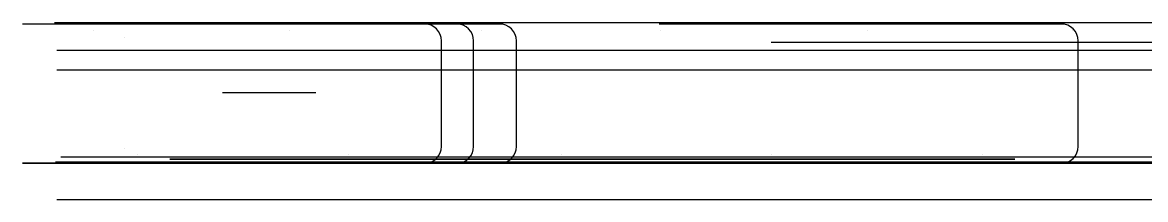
# Model space of a CAD drawing. Header units: metres. Extents: x 4 to 2154, y 0 to 166.
# Drawn here: x 4 to 1053, y 0 to 166 of the extents above; entities that cross this region are included whole.
import ezdxf

# ---------------------------------------------------------------- set-up
doc = ezdxf.new("R2010")
doc.units = ezdxf.units.M
for name, color, linetype in [('RBAR-T10-I', 2, 'Continuous'), ('RBAR-T12-D', 3, 'Continuous'), ('RBAR-T12-D1', 3, 'Continuous'), ('RBAR-T16-E', 4, 'Continuous'), ('RBAR-T16-F', 4, 'Continuous'), ('RBAR-T20-G', 5, 'Continuous'), ('RBAR-T20-J', 5, 'Continuous'), ('RBAR-T8-A', 1, 'Continuous'), ('RBAR-T8-A1', 1, 'Continuous'), ('RBAR-T8-A2', 1, 'Continuous'), ('RBAR-T8-B', 1, 'Continuous'), ('RBAR-T8-B1', 1, 'Continuous'), ('RBAR-T8-B2', 1, 'Continuous'), ('RBAR-T8-C', 1, 'Continuous'), ('RBAR-T8-H', 1, 'Continuous')]:
    doc.layers.add(name, color=color, linetype=linetype)

msp = doc.modelspace()

# ---------------------------------------------------------------- linework, layer by layer
at = {"layer": 'RBAR-T10-I'}
for points in [[(572.5, 35, 323.5), (746.7, 35, 323.5), (750.6, 35, 323.1), (754.3, 35, 322), (757.8, 35, 320.1), (760.8, 35, 317.7), (763.2, 35, 314.6), (765.1, 35, 311.2), (766.2, 35, 307.5), (766.6, 35, 303.6), (766.6, 35, 19.9), (766.2, 35, 16), (765.1, 35, 12.3), (763.2, 35, 8.8), (760.8, 35, 5.8), (757.8, 35, 3.4), (754.3, 35, 1.5), (750.6, 35, 0.4), (746.7, 35, 0), (54.9, 35, 0), (51, 35, 0.4), (47.3, 35, 1.5), (43.8, 35, 3.4), (40.8, 35, 5.8), (38.4, 35, 8.8), (36.5, 35, 12.3), (35.4, 35, 16), (35, 35, 19.9), (35, 35, 283.7), (35.4, 35, 287.6), (36.5, 35, 291.3), (38.4, 35, 294.7), (40.8, 35, 297.8), (43.8, 35, 300.2), (47.3, 35, 302.1), (51, 35, 303.2), (54.9, 35, 303.6), (766.6, 35, 303.6)], [(572.5, 35, 323.5), (746.7, 35, 323.5), (750.6, 35, 323.1), (754.3, 35, 322), (757.8, 35, 320.1), (760.8, 35, 317.7), (763.2, 35, 314.6), (765.1, 35, 311.2), (766.2, 35, 307.5), (766.6, 35, 303.6), (766.6, 35, 19.9), (766.2, 35, 16), (765.1, 35, 12.3), (763.2, 35, 8.8), (760.8, 35, 5.8), (757.8, 35, 3.4), (754.3, 35, 1.5), (750.6, 35, 0.4), (746.7, 35, 0), (54.9, 35, 0), (51, 35, 0.4), (47.3, 35, 1.5), (43.8, 35, 3.4), (40.8, 35, 5.8), (38.4, 35, 8.8), (36.5, 35, 12.3), (35.4, 35, 16), (35, 35, 19.9), (35, 35, 283.7), (35.4, 35, 287.6), (36.5, 35, 291.3), (38.4, 35, 294.7), (40.8, 35, 297.8), (43.8, 35, 300.2), (47.3, 35, 302.1), (51, 35, 303.2), (54.9, 35, 303.6), (766.6, 35, 303.6)], [(1231.5, 35, 4485), (539.7, 35, 4485), (535.8, 35, 4485.4), (532.1, 35, 4486.5), (528.6, 35, 4488.4), (525.6, 35, 4490.8), (523.2, 35, 4493.8), (521.3, 35, 4497.3), (520.2, 35, 4501), (519.8, 35, 4504.9), (519.8, 35, 4768.7), (520.2, 35, 4772.6), (521.3, 35, 4776.3), (523.2, 35, 4779.7), (525.6, 35, 4782.8), (528.6, 35, 4785.2), (532.1, 35, 4787.1), (535.8, 35, 4788.2), (539.7, 35, 4788.6), (1251.4, 35, 4788.6)]]:
    msp.add_polyline3d(points, dxfattribs=at)
at = {"layer": 'RBAR-T12-D'}
for points in [[(243.5, 121.7, 0), (2118.5, 121.7, 0)], [(36, 0, 0), (1911, 0, 0)], [(36, 0, 0), (1911, 0, 0)]]:
    msp.add_polyline3d(points, dxfattribs=at)
at = {"layer": 'RBAR-T12-D1'}
for points in [[(36, 140, 0), (2011, 140, 0)], [(36, 121.7, 0), (2011, 121.7, 0)]]:
    msp.add_polyline3d(points, dxfattribs=at)
at = {"layer": 'RBAR-T16-E'}
for points in [[(99, 152, 38), (99, 152, 5038)], [(99, 48.2, 38), (99, 48.2, 5038)]]:
    msp.add_polyline3d(points, dxfattribs=at)
at = {"layer": 'RBAR-T16-F'}
msp.add_polyline3d([(141.6, 38, 0), (899.4, 38, 0), (905.6, 38, 0.6), (911.6, 38, 2.4), (917.1, 38, 5.4), (921.9, 38, 9.3), (925.9, 38, 14.2), (928.9, 38, 19.7), (930.7, 38, 25.7), (931.3, 38, 31.9), (931.3, 38, 1941.3), (930.7, 38, 1947.5), (928.9, 38, 1953.5), (925.9, 38, 1959), (921.9, 38, 1963.9), (917.1, 38, 1967.8), (911.6, 38, 1970.8), (905.6, 38, 1972.6), (899.4, 38, 1973.2), (141.6, 38, 1973.2)], dxfattribs=at)
at = {"layer": 'RBAR-T20-G'}
msp.add_polyline3d([(40, 40, 0), (2065, 40, 0)], dxfattribs=at)
msp.add_polyline3d([(40, 40, 0), (2065, 40, 0)], dxfattribs=at)
msp.add_polyline3d([(40, 40, 0), (2065, 40, 0)], dxfattribs=at)
at = {"layer": 'RBAR-T20-J'}
for points in [[(278.3, 100, -991.9), (278.3, 100, 145.2), (277.9, 100, 152.3), (276.8, 100, 159.4), (275, 100, 166.3), (194, 100, 423.1), (192.2, 100, 430), (191.2, 100, 437.1), (190.8, 100, 444.2), (190.8, 100, 5095)], [(278.3, 100, 0), (278.3, 100, 1137.1), (277.9, 100, 1144.2), (276.8, 100, 1151.3), (275, 100, 1158.2), (194, 100, 1415), (192.2, 100, 1421.9), (191.2, 100, 1429), (190.8, 100, 1436.1), (190.8, 100, 6086.9)]]:
    msp.add_polyline3d(points, dxfattribs=at)
at = {"layer": 'RBAR-T8-A'}
msp.add_polyline3d([(34, 34, 0), (2109, 34, 0)], dxfattribs=at)
msp.add_polyline3d([(34, 34, 0), (2109, 34, 0)], dxfattribs=at)
msp.add_polyline3d([(34, 34, 0), (2109, 34, 0)], dxfattribs=at)
msp.add_polyline3d([(34, 34, 0), (2109, 34, 0)], dxfattribs=at)
msp.add_polyline3d([(34, 34, 0), (2109, 34, 0)], dxfattribs=at)
msp.add_polyline3d([(34, 34, 0), (2109, 34, 0)], dxfattribs=at)
msp.add_polyline3d([(34, 34, 0), (2109, 34, 0)], dxfattribs=at)
msp.add_polyline3d([(34, 34, 0), (2109, 34, 0)], dxfattribs=at)
msp.add_polyline3d([(34, 34, 0), (2109, 34, 0)], dxfattribs=at)
msp.add_polyline3d([(34, 34, 0), (2109, 34, 0)], dxfattribs=at)
msp.add_polyline3d([(34, 34, 0), (2109, 34, 0)], dxfattribs=at)
msp.add_polyline3d([(34, 34, 0), (2109, 34, 0)], dxfattribs=at)
msp.add_polyline3d([(34, 34, 0), (2109, 34, 0)], dxfattribs=at)
msp.add_polyline3d([(34, 34, 0), (2109, 34, 0)], dxfattribs=at)
msp.add_polyline3d([(34, 34, 0), (2109, 34, 0)], dxfattribs=at)
msp.add_polyline3d([(34, 34, 0), (2109, 34, 0)], dxfattribs=at)
msp.add_polyline3d([(34, 34, 0), (2109, 34, 0)], dxfattribs=at)
msp.add_polyline3d([(34, 34, 0), (2109, 34, 0)], dxfattribs=at)
msp.add_polyline3d([(34, 34, 0), (2109, 34, 0)], dxfattribs=at)
msp.add_polyline3d([(34, 34, 0), (2109, 34, 0)], dxfattribs=at)
msp.add_polyline3d([(34, 34, 0), (2109, 34, 0)], dxfattribs=at)
msp.add_polyline3d([(34, 34, 0), (2109, 34, 0)], dxfattribs=at)
msp.add_polyline3d([(34, 34, 0), (2109, 34, 0)], dxfattribs=at)
msp.add_polyline3d([(34, 34, 0), (2109, 34, 0)], dxfattribs=at)
msp.add_polyline3d([(34, 34, 0), (2109, 34, 0)], dxfattribs=at)
msp.add_polyline3d([(34, 34, 0), (2109, 34, 0)], dxfattribs=at)
msp.add_polyline3d([(34, 34, 0), (2109, 34, 0)], dxfattribs=at)
msp.add_polyline3d([(34, 34, 0), (2109, 34, 0)], dxfattribs=at)
msp.add_polyline3d([(34, 34, 0), (2109, 34, 0)], dxfattribs=at)
msp.add_polyline3d([(34, 34, 0), (2109, 34, 0)], dxfattribs=at)
at = {"layer": 'RBAR-T8-A1'}
msp.add_polyline3d([(34, 166, 0), (2134, 166, 0)], dxfattribs=at)
msp.add_polyline3d([(34, 166, 0), (2134, 166, 0)], dxfattribs=at)
msp.add_polyline3d([(34, 166, 0), (2134, 166, 0)], dxfattribs=at)
msp.add_polyline3d([(34, 166, 0), (2134, 166, 0)], dxfattribs=at)
msp.add_polyline3d([(34, 166, 0), (2134, 166, 0)], dxfattribs=at)
msp.add_polyline3d([(34, 166, 0), (2134, 166, 0)], dxfattribs=at)
msp.add_polyline3d([(34, 166, 0), (2134, 166, 0)], dxfattribs=at)
msp.add_polyline3d([(34, 166, 0), (2134, 166, 0)], dxfattribs=at)
msp.add_polyline3d([(34, 166, 0), (2134, 166, 0)], dxfattribs=at)
msp.add_polyline3d([(34, 166, 0), (2134, 166, 0)], dxfattribs=at)
msp.add_polyline3d([(34, 166, 0), (2134, 166, 0)], dxfattribs=at)
msp.add_polyline3d([(34, 166, 0), (2134, 166, 0)], dxfattribs=at)
msp.add_polyline3d([(34, 166, 0), (2134, 166, 0)], dxfattribs=at)
msp.add_polyline3d([(34, 166, 0), (2134, 166, 0)], dxfattribs=at)
msp.add_polyline3d([(34, 166, 0), (2134, 166, 0)], dxfattribs=at)
msp.add_polyline3d([(34, 166, 0), (2134, 166, 0)], dxfattribs=at)
msp.add_polyline3d([(34, 166, 0), (2134, 166, 0)], dxfattribs=at)
msp.add_polyline3d([(34, 166, 0), (2134, 166, 0)], dxfattribs=at)
msp.add_polyline3d([(34, 166, 0), (2134, 166, 0)], dxfattribs=at)
msp.add_polyline3d([(34, 166, 0), (2134, 166, 0)], dxfattribs=at)
msp.add_polyline3d([(34, 166, 0), (2134, 166, 0)], dxfattribs=at)
msp.add_polyline3d([(34, 166, 0), (2134, 166, 0)], dxfattribs=at)
msp.add_polyline3d([(34, 166, 0), (2134, 166, 0)], dxfattribs=at)
msp.add_polyline3d([(34, 166, 0), (2134, 166, 0)], dxfattribs=at)
msp.add_polyline3d([(34, 166, 0), (2134, 166, 0)], dxfattribs=at)
msp.add_polyline3d([(34, 166, 0), (2134, 166, 0)], dxfattribs=at)
msp.add_polyline3d([(34, 166, 0), (2134, 166, 0)], dxfattribs=at)
msp.add_polyline3d([(34, 166, 0), (2134, 166, 0)], dxfattribs=at)
msp.add_polyline3d([(34, 166, 0), (2134, 166, 0)], dxfattribs=at)
msp.add_polyline3d([(34, 166, 0), (2134, 166, 0)], dxfattribs=at)
at = {"layer": 'RBAR-T8-A2'}
for points in [[(70, 158, 34), (70, 158, 5034)], [(253.1, 158, 34), (253.1, 158, 5034)], [(432.5, 158, 34), (432.5, 158, 5034)], [(600.6, 158, 34), (600.6, 158, 5034)], [(793.7, 158, 34), (793.7, 158, 5034)], [(985.6, 158, 34), (985.6, 158, 5034)], [(111.3, 42, 34), (111.3, 42, 5034)], [(308.7, 42, 34), (308.7, 42, 5034)], [(507.6, 42, 34), (507.6, 42, 5034)], [(703.5, 42, 34), (703.5, 42, 5034)], [(900.9, 42, 34), (900.9, 42, 5034)]]:
    msp.add_polyline3d(points, dxfattribs=at)
at = {"layer": 'RBAR-T8-B'}
for points in [[(4, 34, 0), (390.5, 34, 0), (393.7, 34, 0.3), (396.8, 34, 1.2), (399.6, 34, 2.7), (402.1, 34, 4.8), (404.1, 34, 7.2), (405.6, 34, 10), (406.5, 34, 13.1), (406.8, 34, 16.3), (406.8, 34, 67.1), (406.5, 34, 70.3), (405.6, 34, 73.4), (404.1, 34, 76.2), (402.1, 34, 78.6), (399.6, 34, 80.7), (396.8, 34, 82.2), (393.7, 34, 83.1), (390.5, 34, 83.4), (4, 34, 83.4)], [(4, 34, 0), (390.5, 34, 0), (393.7, 34, 0.3), (396.8, 34, 1.2), (399.6, 34, 2.7), (402.1, 34, 4.8), (404.1, 34, 7.2), (405.6, 34, 10), (406.5, 34, 13.1), (406.8, 34, 16.3), (406.8, 34, 67.1), (406.5, 34, 70.3), (405.6, 34, 73.4), (404.1, 34, 76.2), (402.1, 34, 78.6), (399.6, 34, 80.7), (396.8, 34, 82.2), (393.7, 34, 83.1), (390.5, 34, 83.4), (4, 34, 83.4)], [(4, 34, 0), (390.5, 34, 0), (393.7, 34, 0.3), (396.8, 34, 1.2), (399.6, 34, 2.7), (402.1, 34, 4.8), (404.1, 34, 7.2), (405.6, 34, 10), (406.5, 34, 13.1), (406.8, 34, 16.3), (406.8, 34, 67.1), (406.5, 34, 70.3), (405.6, 34, 73.4), (404.1, 34, 76.2), (402.1, 34, 78.6), (399.6, 34, 80.7), (396.8, 34, 82.2), (393.7, 34, 83.1), (390.5, 34, 83.4), (4, 34, 83.4)], [(4, 34, 0), (390.5, 34, 0), (393.7, 34, 0.3), (396.8, 34, 1.2), (399.6, 34, 2.7), (402.1, 34, 4.8), (404.1, 34, 7.2), (405.6, 34, 10), (406.5, 34, 13.1), (406.8, 34, 16.3), (406.8, 34, 67.1), (406.5, 34, 70.3), (405.6, 34, 73.4), (404.1, 34, 76.2), (402.1, 34, 78.6), (399.6, 34, 80.7), (396.8, 34, 82.2), (393.7, 34, 83.1), (390.5, 34, 83.4), (4, 34, 83.4)], [(4, 34, 0), (390.5, 34, 0), (393.7, 34, 0.3), (396.8, 34, 1.2), (399.6, 34, 2.7), (402.1, 34, 4.8), (404.1, 34, 7.2), (405.6, 34, 10), (406.5, 34, 13.1), (406.8, 34, 16.3), (406.8, 34, 67.1), (406.5, 34, 70.3), (405.6, 34, 73.4), (404.1, 34, 76.2), (402.1, 34, 78.6), (399.6, 34, 80.7), (396.8, 34, 82.2), (393.7, 34, 83.1), (390.5, 34, 83.4), (4, 34, 83.4)], [(74, 34, 0), (460.5, 34, 0), (463.7, 34, 0.3), (466.8, 34, 1.2), (469.6, 34, 2.7), (472.1, 34, 4.8), (474.1, 34, 7.2), (475.6, 34, 10), (476.5, 34, 13.1), (476.8, 34, 16.3), (476.8, 34, 67.1), (476.5, 34, 70.3), (475.6, 34, 73.4), (474.1, 34, 76.2), (472.1, 34, 78.6), (469.6, 34, 80.7), (466.8, 34, 82.2), (463.7, 34, 83.1), (460.5, 34, 83.4), (74, 34, 83.4)], [(74, 34, 0), (460.5, 34, 0), (463.7, 34, 0.3), (466.8, 34, 1.2), (469.6, 34, 2.7), (472.1, 34, 4.8), (474.1, 34, 7.2), (475.6, 34, 10), (476.5, 34, 13.1), (476.8, 34, 16.3), (476.8, 34, 67.1), (476.5, 34, 70.3), (475.6, 34, 73.4), (474.1, 34, 76.2), (472.1, 34, 78.6), (469.6, 34, 80.7), (466.8, 34, 82.2), (463.7, 34, 83.1), (460.5, 34, 83.4), (74, 34, 83.4)], [(74, 34, 0), (460.5, 34, 0), (463.7, 34, 0.3), (466.8, 34, 1.2), (469.6, 34, 2.7), (472.1, 34, 4.8), (474.1, 34, 7.2), (475.6, 34, 10), (476.5, 34, 13.1), (476.8, 34, 16.3), (476.8, 34, 67.1), (476.5, 34, 70.3), (475.6, 34, 73.4), (474.1, 34, 76.2), (472.1, 34, 78.6), (469.6, 34, 80.7), (466.8, 34, 82.2), (463.7, 34, 83.1), (460.5, 34, 83.4), (74, 34, 83.4)], [(74, 34, 0), (460.5, 34, 0), (463.7, 34, 0.3), (466.8, 34, 1.2), (469.6, 34, 2.7), (472.1, 34, 4.8), (474.1, 34, 7.2), (475.6, 34, 10), (476.5, 34, 13.1), (476.8, 34, 16.3), (476.8, 34, 67.1), (476.5, 34, 70.3), (475.6, 34, 73.4), (474.1, 34, 76.2), (472.1, 34, 78.6), (469.6, 34, 80.7), (466.8, 34, 82.2), (463.7, 34, 83.1), (460.5, 34, 83.4), (74, 34, 83.4)], [(74, 34, 0), (460.5, 34, 0), (463.7, 34, 0.3), (466.8, 34, 1.2), (469.6, 34, 2.7), (472.1, 34, 4.8), (474.1, 34, 7.2), (475.6, 34, 10), (476.5, 34, 13.1), (476.8, 34, 16.3), (476.8, 34, 67.1), (476.5, 34, 70.3), (475.6, 34, 73.4), (474.1, 34, 76.2), (472.1, 34, 78.6), (469.6, 34, 80.7), (466.8, 34, 82.2), (463.7, 34, 83.1), (460.5, 34, 83.4), (74, 34, 83.4)], [(595.2, 34, 4701.2), (981.8, 34, 4701.2), (984.9, 34, 4701.5), (988, 34, 4702.5), (990.8, 34, 4704), (993.3, 34, 4706), (995.3, 34, 4708.5), (996.8, 34, 4711.3), (997.7, 34, 4714.3), (998, 34, 4717.5), (998, 34, 4768.4), (997.7, 34, 4771.5), (996.8, 34, 4774.6), (995.3, 34, 4777.4), (993.3, 34, 4779.9), (990.8, 34, 4781.9), (988, 34, 4783.4), (984.9, 34, 4784.3), (981.8, 34, 4784.6), (595.2, 34, 4784.6)]]:
    msp.add_polyline3d(points, dxfattribs=at)
at = {"layer": 'RBAR-T8-B1'}
for points in [[(703.5, 34, 4680), (1087.7, 34, 4680), (1090.8, 34.3, 4680), (1093.9, 35.2, 4680), (1096.7, 36.7, 4680), (1099.1, 38.7, 4680), (1101.1, 41.2, 4680), (1102.6, 44, 4680), (1103.6, 47, 4680), (1103.9, 50.2, 4680), (1103.9, 131.1, 4680), (1103.6, 134.2, 4680), (1102.6, 137.2, 4680), (1101.1, 140, 4680), (1099.1, 142.5, 4680), (1096.7, 144.5, 4680), (1093.9, 146, 4680), (1090.8, 146.9, 4680), (1087.7, 147.2, 4680), (703.5, 147.2, 4680)], [(886.7, 34, 34.5), (1270.9, 34, 34.5), (1274, 34.3, 34.5), (1277.1, 35.2, 34.5), (1279.9, 36.7, 34.5), (1282.3, 38.7, 34.5), (1284.3, 41.2, 34.5), (1285.8, 44, 34.5), (1286.7, 47, 34.5), (1287.1, 50.2, 34.5), (1287.1, 131.1, 34.5), (1286.7, 134.2, 34.5), (1285.8, 137.2, 34.5), (1284.3, 140, 34.5), (1282.3, 142.5, 34.5), (1279.9, 144.5, 34.5), (1277.1, 146, 34.5), (1274, 146.9, 34.5), (1270.9, 147.2, 34.5), (886.7, 147.2, 34.5)], [(900.9, 34, 4679), (1285.1, 34, 4679), (1288.3, 34.3, 4679), (1291.3, 35.2, 4679), (1294.1, 36.7, 4679), (1296.5, 38.7, 4679), (1298.6, 41.2, 4679), (1300, 44, 4679), (1301, 47, 4679), (1301.3, 50.2, 4679), (1301.3, 131.1, 4679), (1301, 134.2, 4679), (1300, 137.2, 4679), (1298.6, 140, 4679), (1296.5, 142.5, 4679), (1294.1, 144.5, 4679), (1291.3, 146, 4679), (1288.3, 146.9, 4679), (1285.1, 147.2, 4679), (900.9, 147.2, 4679)]]:
    msp.add_polyline3d(points, dxfattribs=at)
at = {"layer": 'RBAR-T8-B2'}
for points in [[(4, 34, 0), (379.7, 34, 0), (382.8, 34.3, 0), (385.8, 35.2, 0), (388.5, 36.7, 0), (390.9, 38.6, 0), (392.9, 41, 0), (394.4, 43.8, 0), (395.3, 46.7, 0), (395.6, 49.8, 0), (395.6, 148.7, 0), (395.3, 151.8, 0), (394.4, 154.8, 0), (392.9, 157.5, 0), (390.9, 159.9, 0), (388.5, 161.9, 0), (385.8, 163.3, 0), (382.8, 164.2, 0), (379.7, 164.5, 0), (4, 164.5, 0)], [(4, 34, 0), (379.7, 34, 0), (382.8, 34.3, 0), (385.8, 35.2, 0), (388.5, 36.7, 0), (390.9, 38.6, 0), (392.9, 41, 0), (394.4, 43.8, 0), (395.3, 46.7, 0), (395.6, 49.8, 0), (395.6, 148.7, 0), (395.3, 151.8, 0), (394.4, 154.8, 0), (392.9, 157.5, 0), (390.9, 159.9, 0), (388.5, 161.9, 0), (385.8, 163.3, 0), (382.8, 164.2, 0), (379.7, 164.5, 0), (4, 164.5, 0)], [(4, 34, 0), (379.7, 34, 0), (382.8, 34.3, 0), (385.8, 35.2, 0), (388.5, 36.7, 0), (390.9, 38.6, 0), (392.9, 41, 0), (394.4, 43.8, 0), (395.3, 46.7, 0), (395.6, 49.8, 0), (395.6, 148.7, 0), (395.3, 151.8, 0), (394.4, 154.8, 0), (392.9, 157.5, 0), (390.9, 159.9, 0), (388.5, 161.9, 0), (385.8, 163.3, 0), (382.8, 164.2, 0), (379.7, 164.5, 0), (4, 164.5, 0)], [(4, 34, 0), (379.7, 34, 0), (382.8, 34.3, 0), (385.8, 35.2, 0), (388.5, 36.7, 0), (390.9, 38.6, 0), (392.9, 41, 0), (394.4, 43.8, 0), (395.3, 46.7, 0), (395.6, 49.8, 0), (395.6, 148.7, 0), (395.3, 151.8, 0), (394.4, 154.8, 0), (392.9, 157.5, 0), (390.9, 159.9, 0), (388.5, 161.9, 0), (385.8, 163.3, 0), (382.8, 164.2, 0), (379.7, 164.5, 0), (4, 164.5, 0)], [(34, 34, 0), (409.7, 34, 0), (412.8, 34.3, 0), (415.8, 35.2, 0), (418.5, 36.7, 0), (420.9, 38.6, 0), (422.9, 41, 0), (424.4, 43.8, 0), (425.3, 46.7, 0), (425.6, 49.8, 0), (425.6, 148.7, 0), (425.3, 151.8, 0), (424.4, 154.8, 0), (422.9, 157.5, 0), (420.9, 159.9, 0), (418.5, 161.9, 0), (415.8, 163.3, 0), (412.8, 164.2, 0), (409.7, 164.5, 0), (34, 164.5, 0)], [(34, 34, 0), (409.7, 34, 0), (412.8, 34.3, 0), (415.8, 35.2, 0), (418.5, 36.7, 0), (420.9, 38.6, 0), (422.9, 41, 0), (424.4, 43.8, 0), (425.3, 46.7, 0), (425.6, 49.8, 0), (425.6, 148.7, 0), (425.3, 151.8, 0), (424.4, 154.8, 0), (422.9, 157.5, 0), (420.9, 159.9, 0), (418.5, 161.9, 0), (415.8, 163.3, 0), (412.8, 164.2, 0), (409.7, 164.5, 0), (34, 164.5, 0)], [(34, 34, 0), (409.7, 34, 0), (412.8, 34.3, 0), (415.8, 35.2, 0), (418.5, 36.7, 0), (420.9, 38.6, 0), (422.9, 41, 0), (424.4, 43.8, 0), (425.3, 46.7, 0), (425.6, 49.8, 0), (425.6, 148.7, 0), (425.3, 151.8, 0), (424.4, 154.8, 0), (422.9, 157.5, 0), (420.9, 159.9, 0), (418.5, 161.9, 0), (415.8, 163.3, 0), (412.8, 164.2, 0), (409.7, 164.5, 0), (34, 164.5, 0)], [(34, 34, 0), (409.7, 34, 0), (412.8, 34.3, 0), (415.8, 35.2, 0), (418.5, 36.7, 0), (420.9, 38.6, 0), (422.9, 41, 0), (424.4, 43.8, 0), (425.3, 46.7, 0), (425.6, 49.8, 0), (425.6, 148.7, 0), (425.3, 151.8, 0), (424.4, 154.8, 0), (422.9, 157.5, 0), (420.9, 159.9, 0), (418.5, 161.9, 0), (415.8, 163.3, 0), (412.8, 164.2, 0), (409.7, 164.5, 0), (34, 164.5, 0)], [(34, 34, 0), (409.7, 34, 0), (412.8, 34.3, 0), (415.8, 35.2, 0), (418.5, 36.7, 0), (420.9, 38.6, 0), (422.9, 41, 0), (424.4, 43.8, 0), (425.3, 46.7, 0), (425.6, 49.8, 0), (425.6, 148.7, 0), (425.3, 151.8, 0), (424.4, 154.8, 0), (422.9, 157.5, 0), (420.9, 159.9, 0), (418.5, 161.9, 0), (415.8, 163.3, 0), (412.8, 164.2, 0), (409.7, 164.5, 0), (34, 164.5, 0)], [(34, 34, 0), (409.7, 34, 0), (412.8, 34.3, 0), (415.8, 35.2, 0), (418.5, 36.7, 0), (420.9, 38.6, 0), (422.9, 41, 0), (424.4, 43.8, 0), (425.3, 46.7, 0), (425.6, 49.8, 0), (425.6, 148.7, 0), (425.3, 151.8, 0), (424.4, 154.8, 0), (422.9, 157.5, 0), (420.9, 159.9, 0), (418.5, 161.9, 0), (415.8, 163.3, 0), (412.8, 164.2, 0), (409.7, 164.5, 0), (34, 164.5, 0)], [(34, 34, 0), (409.7, 34, 0), (412.8, 34.3, 0), (415.8, 35.2, 0), (418.5, 36.7, 0), (420.9, 38.6, 0), (422.9, 41, 0), (424.4, 43.8, 0), (425.3, 46.7, 0), (425.6, 49.8, 0), (425.6, 148.7, 0), (425.3, 151.8, 0), (424.4, 154.8, 0), (422.9, 157.5, 0), (420.9, 159.9, 0), (418.5, 161.9, 0), (415.8, 163.3, 0), (412.8, 164.2, 0), (409.7, 164.5, 0), (34, 164.5, 0)], [(74, 34, 0), (449.7, 34, 0), (452.8, 34.3, 0), (455.8, 35.2, 0), (458.5, 36.7, 0), (460.9, 38.6, 0), (462.9, 41, 0), (464.4, 43.8, 0), (465.3, 46.7, 0), (465.6, 49.8, 0), (465.6, 148.7, 0), (465.3, 151.8, 0), (464.4, 154.8, 0), (462.9, 157.5, 0), (460.9, 159.9, 0), (458.5, 161.9, 0), (455.8, 163.3, 0), (452.8, 164.2, 0), (449.7, 164.5, 0), (74, 164.5, 0)], [(74, 34, 0), (449.7, 34, 0), (452.8, 34.3, 0), (455.8, 35.2, 0), (458.5, 36.7, 0), (460.9, 38.6, 0), (462.9, 41, 0), (464.4, 43.8, 0), (465.3, 46.7, 0), (465.6, 49.8, 0), (465.6, 148.7, 0), (465.3, 151.8, 0), (464.4, 154.8, 0), (462.9, 157.5, 0), (460.9, 159.9, 0), (458.5, 161.9, 0), (455.8, 163.3, 0), (452.8, 164.2, 0), (449.7, 164.5, 0), (74, 164.5, 0)], [(599, 34, 1604.9), (974.7, 34, 1604.9), (977.8, 34.3, 1604.9), (980.8, 35.2, 1604.9), (983.5, 36.7, 1604.9), (985.9, 38.6, 1604.9), (987.9, 41, 1604.9), (989.3, 43.8, 1604.9), (990.2, 46.7, 1604.9), (990.5, 49.8, 1604.9), (990.5, 148.7, 1604.9), (990.2, 151.8, 1604.9), (989.3, 154.8, 1604.9), (987.9, 157.5, 1604.9), (985.9, 159.9, 1604.9), (983.5, 161.9, 1604.9), (980.8, 163.3, 1604.9), (977.8, 164.2, 1604.9), (974.7, 164.5, 1604.9), (599, 164.5, 1604.9)], [(599, 34, 2233.3), (974.7, 34, 2233.3), (977.8, 34.3, 2233.3), (980.8, 35.2, 2233.3), (983.5, 36.7, 2233.3), (985.9, 38.6, 2233.3), (987.9, 41, 2233.3), (989.3, 43.8, 2233.3), (990.2, 46.7, 2233.3), (990.5, 49.8, 2233.3), (990.5, 148.7, 2233.3), (990.2, 151.8, 2233.3), (989.3, 154.8, 2233.3), (987.9, 157.5, 2233.3), (985.9, 159.9, 2233.3), (983.5, 161.9, 2233.3), (980.8, 163.3, 2233.3), (977.8, 164.2, 2233.3), (974.7, 164.5, 2233.3), (599, 164.5, 2233.3)], [(599, 34, 2861.7), (974.7, 34, 2861.7), (977.8, 34.3, 2861.7), (980.8, 35.2, 2861.7), (983.5, 36.7, 2861.7), (985.9, 38.6, 2861.7), (987.9, 41, 2861.7), (989.3, 43.8, 2861.7), (990.2, 46.7, 2861.7), (990.5, 49.8, 2861.7), (990.5, 148.7, 2861.7), (990.2, 151.8, 2861.7), (989.3, 154.8, 2861.7), (987.9, 157.5, 2861.7), (985.9, 159.9, 2861.7), (983.5, 161.9, 2861.7), (980.8, 163.3, 2861.7), (977.8, 164.2, 2861.7), (974.7, 164.5, 2861.7), (599, 164.5, 2861.7)], [(599, 34, 3490.1), (974.7, 34, 3490.1), (977.8, 34.3, 3490.1), (980.8, 35.2, 3490.1), (983.5, 36.7, 3490.1), (985.9, 38.6, 3490.1), (987.9, 41, 3490.1), (989.3, 43.8, 3490.1), (990.2, 46.7, 3490.1), (990.5, 49.8, 3490.1), (990.5, 148.7, 3490.1), (990.2, 151.8, 3490.1), (989.3, 154.8, 3490.1), (987.9, 157.5, 3490.1), (985.9, 159.9, 3490.1), (983.5, 161.9, 3490.1), (980.8, 163.3, 3490.1), (977.8, 164.2, 3490.1), (974.7, 164.5, 3490.1), (599, 164.5, 3490.1)], [(599, 34, 4118.4), (974.7, 34, 4118.4), (977.8, 34.3, 4118.4), (980.8, 35.2, 4118.4), (983.5, 36.7, 4118.4), (985.9, 38.6, 4118.4), (987.9, 41, 4118.4), (989.3, 43.8, 4118.4), (990.2, 46.7, 4118.4), (990.5, 49.8, 4118.4), (990.5, 148.7, 4118.4), (990.2, 151.8, 4118.4), (989.3, 154.8, 4118.4), (987.9, 157.5, 4118.4), (985.9, 159.9, 4118.4), (983.5, 161.9, 4118.4), (980.8, 163.3, 4118.4), (977.8, 164.2, 4118.4), (974.7, 164.5, 4118.4), (599, 164.5, 4118.4)], [(599, 34, 4746.8), (974.7, 34, 4746.8), (977.8, 34.3, 4746.8), (980.8, 35.2, 4746.8), (983.5, 36.7, 4746.8), (985.9, 38.6, 4746.8), (987.9, 41, 4746.8), (989.3, 43.8, 4746.8), (990.2, 46.7, 4746.8), (990.5, 49.8, 4746.8), (990.5, 148.7, 4746.8), (990.2, 151.8, 4746.8), (989.3, 154.8, 4746.8), (987.9, 157.5, 4746.8), (985.9, 159.9, 4746.8), (983.5, 161.9, 4746.8), (980.8, 163.3, 4746.8), (977.8, 164.2, 4746.8), (974.7, 164.5, 4746.8), (599, 164.5, 4746.8)], [(599, 34, 393.1), (974.7, 34, 393.1), (977.8, 34.3, 393.1), (980.8, 35.2, 393.1), (983.5, 36.7, 393.1), (985.9, 38.6, 393.1), (987.9, 41, 393.1), (989.3, 43.8, 393.1), (990.2, 46.7, 393.1), (990.5, 49.8, 393.1), (990.5, 148.7, 393.1), (990.2, 151.8, 393.1), (989.3, 154.8, 393.1), (987.9, 157.5, 393.1), (985.9, 159.9, 393.1), (983.5, 161.9, 393.1), (980.8, 163.3, 393.1), (977.8, 164.2, 393.1), (974.7, 164.5, 393.1), (599, 164.5, 393.1)], [(599, 34, 1111.2), (974.7, 34, 1111.2), (977.8, 34.3, 1111.2), (980.8, 35.2, 1111.2), (983.5, 36.7, 1111.2), (985.9, 38.6, 1111.2), (987.9, 41, 1111.2), (989.3, 43.8, 1111.2), (990.2, 46.7, 1111.2), (990.5, 49.8, 1111.2), (990.5, 148.7, 1111.2), (990.2, 151.8, 1111.2), (989.3, 154.8, 1111.2), (987.9, 157.5, 1111.2), (985.9, 159.9, 1111.2), (983.5, 161.9, 1111.2), (980.8, 163.3, 1111.2), (977.8, 164.2, 1111.2), (974.7, 164.5, 1111.2), (599, 164.5, 1111.2)], [(599, 34, 1829.4), (974.7, 34, 1829.4), (977.8, 34.3, 1829.4), (980.8, 35.2, 1829.4), (983.5, 36.7, 1829.4), (985.9, 38.6, 1829.4), (987.9, 41, 1829.4), (989.3, 43.8, 1829.4), (990.2, 46.7, 1829.4), (990.5, 49.8, 1829.4), (990.5, 148.7, 1829.4), (990.2, 151.8, 1829.4), (989.3, 154.8, 1829.4), (987.9, 157.5, 1829.4), (985.9, 159.9, 1829.4), (983.5, 161.9, 1829.4), (980.8, 163.3, 1829.4), (977.8, 164.2, 1829.4), (974.7, 164.5, 1829.4), (599, 164.5, 1829.4)], [(599, 34, 2547.5), (974.7, 34, 2547.5), (977.8, 34.3, 2547.5), (980.8, 35.2, 2547.5), (983.5, 36.7, 2547.5), (985.9, 38.6, 2547.5), (987.9, 41, 2547.5), (989.3, 43.8, 2547.5), (990.2, 46.7, 2547.5), (990.5, 49.8, 2547.5), (990.5, 148.7, 2547.5), (990.2, 151.8, 2547.5), (989.3, 154.8, 2547.5), (987.9, 157.5, 2547.5), (985.9, 159.9, 2547.5), (983.5, 161.9, 2547.5), (980.8, 163.3, 2547.5), (977.8, 164.2, 2547.5), (974.7, 164.5, 2547.5), (599, 164.5, 2547.5)], [(599, 34, 3265.6), (974.7, 34, 3265.6), (977.8, 34.3, 3265.6), (980.8, 35.2, 3265.6), (983.5, 36.7, 3265.6), (985.9, 38.6, 3265.6), (987.9, 41, 3265.6), (989.3, 43.8, 3265.6), (990.2, 46.7, 3265.6), (990.5, 49.8, 3265.6), (990.5, 148.7, 3265.6), (990.2, 151.8, 3265.6), (989.3, 154.8, 3265.6), (987.9, 157.5, 3265.6), (985.9, 159.9, 3265.6), (983.5, 161.9, 3265.6), (980.8, 163.3, 3265.6), (977.8, 164.2, 3265.6), (974.7, 164.5, 3265.6), (599, 164.5, 3265.6)], [(599, 34, 3983.8), (974.7, 34, 3983.8), (977.8, 34.3, 3983.8), (980.8, 35.2, 3983.8), (983.5, 36.7, 3983.8), (985.9, 38.6, 3983.8), (987.9, 41, 3983.8), (989.3, 43.8, 3983.8), (990.2, 46.7, 3983.8), (990.5, 49.8, 3983.8), (990.5, 148.7, 3983.8), (990.2, 151.8, 3983.8), (989.3, 154.8, 3983.8), (987.9, 157.5, 3983.8), (985.9, 159.9, 3983.8), (983.5, 161.9, 3983.8), (980.8, 163.3, 3983.8), (977.8, 164.2, 3983.8), (974.7, 164.5, 3983.8), (599, 164.5, 3983.8)], [(599, 34, 4701.9), (974.7, 34, 4701.9), (977.8, 34.3, 4701.9), (980.8, 35.2, 4701.9), (983.5, 36.7, 4701.9), (985.9, 38.6, 4701.9), (987.9, 41, 4701.9), (989.3, 43.8, 4701.9), (990.2, 46.7, 4701.9), (990.5, 49.8, 4701.9), (990.5, 148.7, 4701.9), (990.2, 151.8, 4701.9), (989.3, 154.8, 4701.9), (987.9, 157.5, 4701.9), (985.9, 159.9, 4701.9), (983.5, 161.9, 4701.9), (980.8, 163.3, 4701.9), (977.8, 164.2, 4701.9), (974.7, 164.5, 4701.9), (599, 164.5, 4701.9)]]:
    msp.add_polyline3d(points, dxfattribs=at)
at = {"layer": 'RBAR-T8-C'}
for points in [[(34, 34, 648.9), (600.9, 34, 648.9), (604.1, 34, 648.6), (607.1, 34, 647.7), (609.9, 34, 646.2), (612.4, 34, 644.2), (614.4, 34, 641.7), (615.9, 34, 638.9), (616.8, 34, 635.9), (617.1, 34, 632.7), (617.1, 34, 0)], [(785.7, 34, 2350.9), (1352.6, 34, 2350.9), (1355.8, 34, 2350.6), (1358.8, 34, 2349.7), (1361.6, 34, 2348.2), (1364.1, 34, 2346.2), (1366.1, 34, 2343.8), (1367.6, 34, 2340.9), (1368.5, 34, 2337.9), (1368.8, 34, 2334.8), (1368.8, 34, 1702.1)], [(785.7, 34, 2548.3), (1352.6, 34, 2548.3), (1355.8, 34, 2548), (1358.8, 34, 2547), (1361.6, 34, 2545.5), (1364.1, 34, 2543.5), (1366.1, 34, 2541.1), (1367.6, 34, 2538.3), (1368.5, 34, 2535.2), (1368.8, 34, 2532.1), (1368.8, 34, 1899.4)], [(785.7, 34, 2745.6), (1352.6, 34, 2745.6), (1355.8, 34, 2745.3), (1358.8, 34, 2744.4), (1361.6, 34, 2742.9), (1364.1, 34, 2740.9), (1366.1, 34, 2738.4), (1367.6, 34, 2735.6), (1368.5, 34, 2732.6), (1368.8, 34, 2729.4), (1368.8, 34, 2096.7)]]:
    msp.add_polyline3d(points, dxfattribs=at)
at = {"layer": 'RBAR-T8-H'}
for points in [[(352.3, 34, 165.5), (423.8, 34, 165.5), (427, 34, 165.2), (430.1, 34, 164.2), (432.9, 34, 162.7), (435.4, 34, 160.7), (437.4, 34, 158.2), (438.9, 34, 155.4), (439.8, 34, 152.3), (440.1, 34, 149.1), (440.1, 34, 16.3), (439.8, 34, 13.2), (438.9, 34, 10.1), (437.4, 34, 7.3), (435.4, 34, 4.8), (432.9, 34, 2.8), (430.1, 34, 1.2), (427, 34, 0.3), (423.8, 34, 0), (20.3, 34, 0), (17.2, 34, 0.3), (14.1, 34, 1.2), (11.3, 34, 2.8), (8.8, 34, 4.8), (6.8, 34, 7.3), (5.2, 34, 10.1), (4.3, 34, 13.2), (4, 34, 16.3), (4, 34, 92.9), (4.3, 34, 96.1), (5.2, 34, 99.2), (6.8, 34, 102), (8.8, 34, 104.5), (11.3, 34, 106.5), (14.1, 34, 108), (17.2, 34, 109), (20.3, 34, 109.3), (408.5, 34, 109.3)], [(352.3, 34, 165.5), (423.8, 34, 165.5), (427, 34, 165.2), (430.1, 34, 164.2), (432.9, 34, 162.7), (435.4, 34, 160.7), (437.4, 34, 158.2), (438.9, 34, 155.4), (439.8, 34, 152.3), (440.1, 34, 149.1), (440.1, 34, 16.3), (439.8, 34, 13.2), (438.9, 34, 10.1), (437.4, 34, 7.3), (435.4, 34, 4.8), (432.9, 34, 2.8), (430.1, 34, 1.2), (427, 34, 0.3), (423.8, 34, 0), (20.3, 34, 0), (17.2, 34, 0.3), (14.1, 34, 1.2), (11.3, 34, 2.8), (8.8, 34, 4.8), (6.8, 34, 7.3), (5.2, 34, 10.1), (4.3, 34, 13.2), (4, 34, 16.3), (4, 34, 92.9), (4.3, 34, 96.1), (5.2, 34, 99.2), (6.8, 34, 102), (8.8, 34, 104.5), (11.3, 34, 106.5), (14.1, 34, 108), (17.2, 34, 109), (20.3, 34, 109.3), (408.5, 34, 109.3)], [(352.3, 34, 165.5), (423.8, 34, 165.5), (427, 34, 165.2), (430.1, 34, 164.2), (432.9, 34, 162.7), (435.4, 34, 160.7), (437.4, 34, 158.2), (438.9, 34, 155.4), (439.8, 34, 152.3), (440.1, 34, 149.1), (440.1, 34, 16.3), (439.8, 34, 13.2), (438.9, 34, 10.1), (437.4, 34, 7.3), (435.4, 34, 4.8), (432.9, 34, 2.8), (430.1, 34, 1.2), (427, 34, 0.3), (423.8, 34, 0), (20.3, 34, 0), (17.2, 34, 0.3), (14.1, 34, 1.2), (11.3, 34, 2.8), (8.8, 34, 4.8), (6.8, 34, 7.3), (5.2, 34, 10.1), (4.3, 34, 13.2), (4, 34, 16.3), (4, 34, 92.9), (4.3, 34, 96.1), (5.2, 34, 99.2), (6.8, 34, 102), (8.8, 34, 104.5), (11.3, 34, 106.5), (14.1, 34, 108), (17.2, 34, 109), (20.3, 34, 109.3), (408.5, 34, 109.3)], [(352.3, 34, 5095), (423.8, 34, 5095), (427, 34, 5094.7), (430.1, 34, 5093.8), (432.9, 34, 5092.2), (435.4, 34, 5090.2), (437.4, 34, 5087.7), (438.9, 34, 5084.9), (439.8, 34, 5081.8), (440.1, 34, 5078.7), (440.1, 34, 4945.9), (439.8, 34, 4942.7), (438.9, 34, 4939.6), (437.4, 34, 4936.8), (435.4, 34, 4934.3), (432.9, 34, 4932.3), (430.1, 34, 4930.8), (427, 34, 4929.8), (423.8, 34, 4929.5), (20.3, 34, 4929.5), (17.2, 34, 4929.8), (14.1, 34, 4930.8), (11.3, 34, 4932.3), (8.8, 34, 4934.3), (6.8, 34, 4936.8), (5.2, 34, 4939.6), (4.3, 34, 4942.7), (4, 34, 4945.9), (4, 34, 5022.5), (4.3, 34, 5025.7), (5.2, 34, 5028.7), (6.8, 34, 5031.6), (8.8, 34, 5034), (11.3, 34, 5036.1), (14.1, 34, 5037.6), (17.2, 34, 5038.5), (20.3, 34, 5038.8), (408.5, 34, 5038.8)], [(422.3, 34, 165.5), (493.8, 34, 165.5), (497, 34, 165.2), (500.1, 34, 164.2), (502.9, 34, 162.7), (505.4, 34, 160.7), (507.4, 34, 158.2), (508.9, 34, 155.4), (509.8, 34, 152.3), (510.1, 34, 149.1), (510.1, 34, 16.3), (509.8, 34, 13.2), (508.9, 34, 10.1), (507.4, 34, 7.3), (505.4, 34, 4.8), (502.9, 34, 2.8), (500.1, 34, 1.2), (497, 34, 0.3), (493.8, 34, 0), (90.3, 34, 0), (87.2, 34, 0.3), (84.1, 34, 1.2), (81.3, 34, 2.8), (78.8, 34, 4.8), (76.8, 34, 7.3), (75.2, 34, 10.1), (74.3, 34, 13.2), (74, 34, 16.3), (74, 34, 92.9), (74.3, 34, 96.1), (75.2, 34, 99.2), (76.8, 34, 102), (78.8, 34, 104.5), (81.3, 34, 106.5), (84.1, 34, 108), (87.2, 34, 109), (90.3, 34, 109.3), (478.5, 34, 109.3)], [(422.3, 34, 165.5), (493.8, 34, 165.5), (497, 34, 165.2), (500.1, 34, 164.2), (502.9, 34, 162.7), (505.4, 34, 160.7), (507.4, 34, 158.2), (508.9, 34, 155.4), (509.8, 34, 152.3), (510.1, 34, 149.1), (510.1, 34, 16.3), (509.8, 34, 13.2), (508.9, 34, 10.1), (507.4, 34, 7.3), (505.4, 34, 4.8), (502.9, 34, 2.8), (500.1, 34, 1.2), (497, 34, 0.3), (493.8, 34, 0), (90.3, 34, 0), (87.2, 34, 0.3), (84.1, 34, 1.2), (81.3, 34, 2.8), (78.8, 34, 4.8), (76.8, 34, 7.3), (75.2, 34, 10.1), (74.3, 34, 13.2), (74, 34, 16.3), (74, 34, 92.9), (74.3, 34, 96.1), (75.2, 34, 99.2), (76.8, 34, 102), (78.8, 34, 104.5), (81.3, 34, 106.5), (84.1, 34, 108), (87.2, 34, 109), (90.3, 34, 109.3), (478.5, 34, 109.3)], [(422.3, 34, 165.5), (493.8, 34, 165.5), (497, 34, 165.2), (500.1, 34, 164.2), (502.9, 34, 162.7), (505.4, 34, 160.7), (507.4, 34, 158.2), (508.9, 34, 155.4), (509.8, 34, 152.3), (510.1, 34, 149.1), (510.1, 34, 16.3), (509.8, 34, 13.2), (508.9, 34, 10.1), (507.4, 34, 7.3), (505.4, 34, 4.8), (502.9, 34, 2.8), (500.1, 34, 1.2), (497, 34, 0.3), (493.8, 34, 0), (90.3, 34, 0), (87.2, 34, 0.3), (84.1, 34, 1.2), (81.3, 34, 2.8), (78.8, 34, 4.8), (76.8, 34, 7.3), (75.2, 34, 10.1), (74.3, 34, 13.2), (74, 34, 16.3), (74, 34, 92.9), (74.3, 34, 96.1), (75.2, 34, 99.2), (76.8, 34, 102), (78.8, 34, 104.5), (81.3, 34, 106.5), (84.1, 34, 108), (87.2, 34, 109), (90.3, 34, 109.3), (478.5, 34, 109.3)], [(422.3, 34, 165.5), (493.8, 34, 165.5), (497, 34, 165.2), (500.1, 34, 164.2), (502.9, 34, 162.7), (505.4, 34, 160.7), (507.4, 34, 158.2), (508.9, 34, 155.4), (509.8, 34, 152.3), (510.1, 34, 149.1), (510.1, 34, 16.3), (509.8, 34, 13.2), (508.9, 34, 10.1), (507.4, 34, 7.3), (505.4, 34, 4.8), (502.9, 34, 2.8), (500.1, 34, 1.2), (497, 34, 0.3), (493.8, 34, 0), (90.3, 34, 0), (87.2, 34, 0.3), (84.1, 34, 1.2), (81.3, 34, 2.8), (78.8, 34, 4.8), (76.8, 34, 7.3), (75.2, 34, 10.1), (74.3, 34, 13.2), (74, 34, 16.3), (74, 34, 92.9), (74.3, 34, 96.1), (75.2, 34, 99.2), (76.8, 34, 102), (78.8, 34, 104.5), (81.3, 34, 106.5), (84.1, 34, 108), (87.2, 34, 109), (90.3, 34, 109.3), (478.5, 34, 109.3)], [(932.4, 34, 4703.9), (1003.9, 34, 4703.9), (1007.1, 34, 4703.6), (1010.2, 34, 4702.6), (1013, 34, 4701.1), (1015.5, 34, 4699.1), (1017.5, 34, 4696.6), (1019, 34, 4693.8), (1019.9, 34, 4690.7), (1020.3, 34, 4687.5), (1020.3, 34, 4554.8), (1019.9, 34, 4551.6), (1019, 34, 4548.5), (1017.5, 34, 4545.7), (1015.5, 34, 4543.2), (1013, 34, 4541.2), (1010.2, 34, 4539.7), (1007.1, 34, 4538.7), (1003.9, 34, 4538.4), (600.5, 34, 4538.4), (597.3, 34, 4538.7), (594.2, 34, 4539.7), (591.4, 34, 4541.2), (588.9, 34, 4543.2), (586.9, 34, 4545.7), (585.4, 34, 4548.5), (584.4, 34, 4551.6), (584.1, 34, 4554.8), (584.1, 34, 4631.4), (584.4, 34, 4634.5), (585.4, 34, 4637.6), (586.9, 34, 4640.4), (588.9, 34, 4642.9), (591.4, 34, 4644.9), (594.2, 34, 4646.5), (597.3, 34, 4647.4), (600.5, 34, 4647.7), (988.6, 34, 4647.7)]]:
    msp.add_polyline3d(points, dxfattribs=at)

doc.saveas('drawing.dxf')
